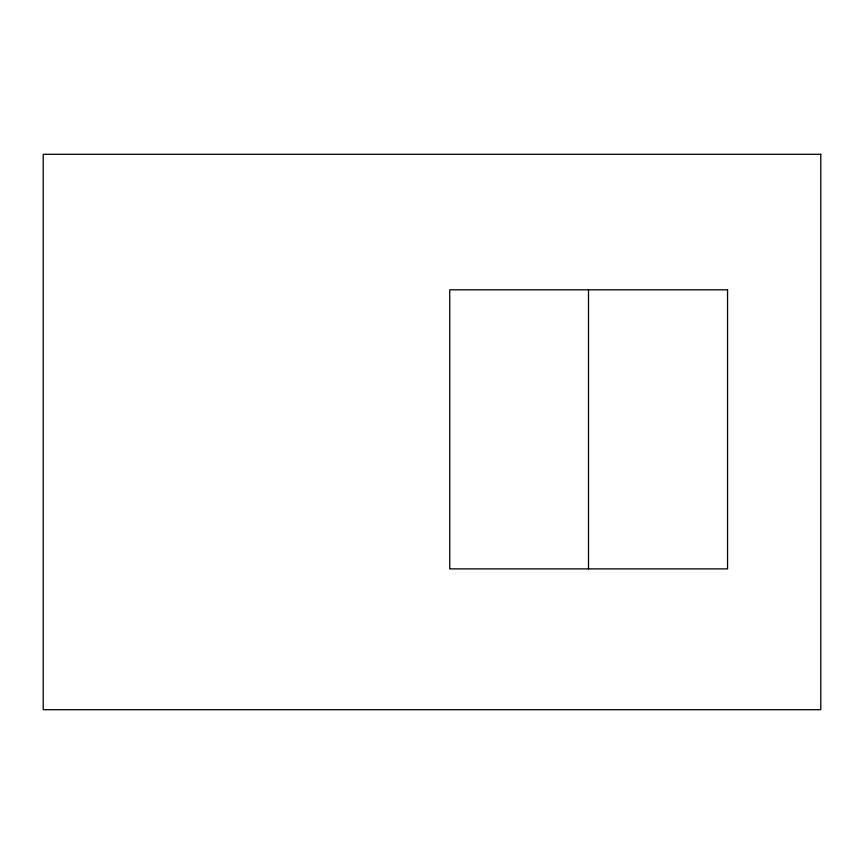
<?xml version="1.0" encoding="UTF-8"?>
<svg xmlns="http://www.w3.org/2000/svg" width="864" height="864" viewBox="0 0 864 864"><rect width="100%" height="100%" fill="white"/><g stroke="black" fill="none" stroke-linecap="round" stroke-linejoin="round"><path stroke-width="1.3" d="M588.503 289.818L588.503 568.879M820.8 154.289L43.2 154.289L43.2 709.711L820.8 709.711L820.8 154.289M727.553 289.818L449.734 289.818L449.734 568.879L727.553 568.879L727.553 289.818"/></g></svg>
